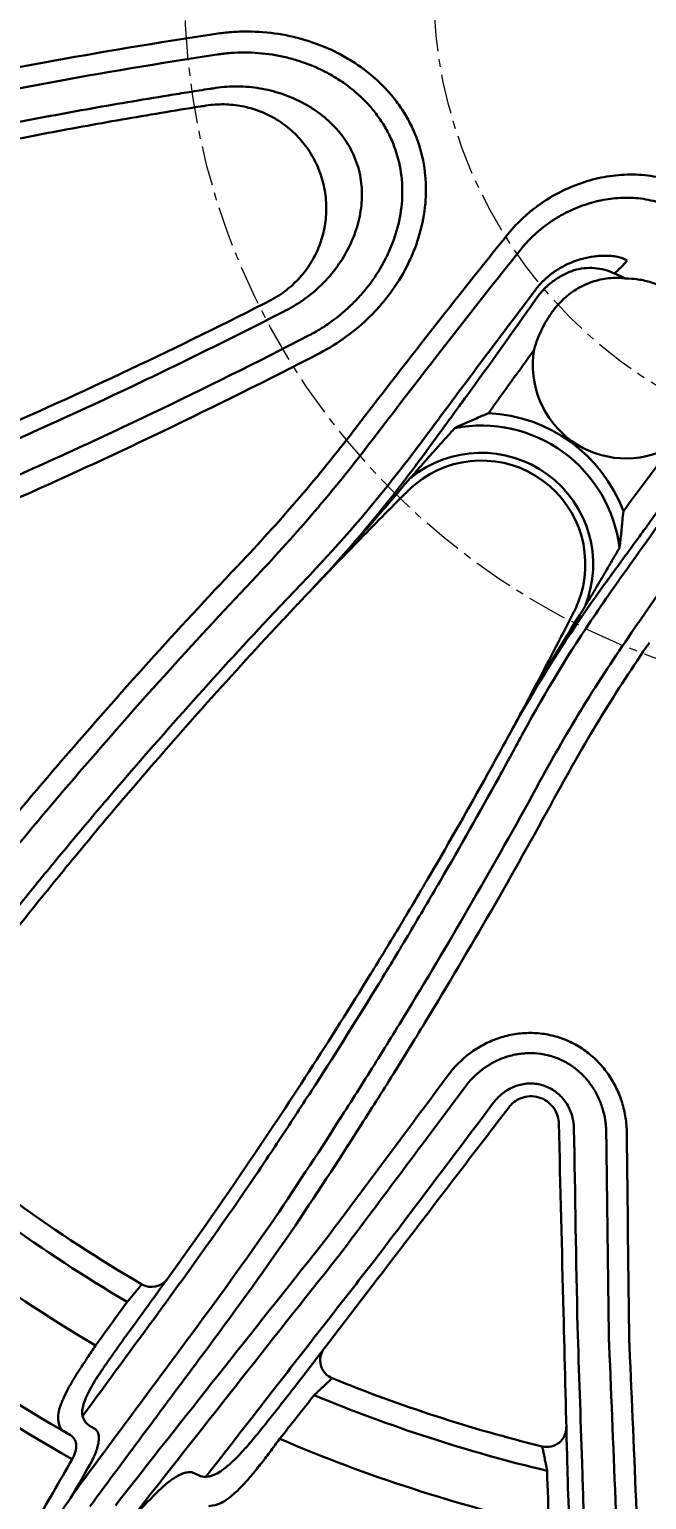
# Model space of a CAD drawing. Header units: inches. Extents: x 975 to 1816, y 133 to 420.
# Drawn here: x 1088.08 to 1107.43, y 228.97 to 275.13 of the extents above; entities that cross this region are included whole.
import ezdxf

# ---------------------------------------------------------------- set-up
doc = ezdxf.new("R2010")
doc.units = ezdxf.units.IN
doc.header["$MEASUREMENT"] = 0
doc.linetypes.add('CENTER', pattern=[2, 1.25, -0.25, 0.25, -0.25])
doc.layers.get('0').update_dxf_attribs({"lineweight": 30})
doc.layers.add('Center', color=1, linetype='CENTER', lineweight=18)
doc.styles.add('TCVN', font='tcvn+7284-2003r.ttf', dxfattribs={"height": 2.5})
doc.dimstyles.new('TCVN', dxfattribs={"dimtxt": 2.5, "dimasz": 3, "dimexe": 0.1, "dimexo": 0.0625, "dimgap": 0.09, "dimtad": 0, "dimtoh": 1, "dimdec": 0, "dimzin": 0, "dimdsep": 46, "dimtxsty": 'TCVN', "dimcen": 0.09, "dimclrd": 2, "dimclre": 2, "dimclrt": 1, "dimadec": 0, "dimazin": 0, "dimtfac": 1, "dimtdec": 0, "dimtofl": 0, "dimtmove": 0, "dimatfit": 3, "dimfxl": 1, "dimtolj": 1, "dimtzin": 0, "dimlwd": 18, "dimlwe": 18, "dimarcsym": 0})

# ---------------------------------------------------------------- blocks, each defined once
blk = doc.blocks.new('*D7')
at = {"layer": 'Center', "color": 2, "linetype": 'Continuous', "lineweight": 18, "transparency": 16777216}
for p, q in [((1171.919, 353.394), (1151.998, 326.267)), ((1174.919, 353.394), (1171.919, 353.394))]:
    blk.add_line(p, q, dxfattribs=at)
at = {"layer": 'Center', "color": 2, "lineweight": 18, "transparency": 16777216}
for p, q in [((1115.396, 276.336), (1115.396, 276.516)), ((1115.306, 276.426), (1115.486, 276.426))]:
    blk.add_line(p, q, dxfattribs=at)
at = {"layer": 'Center', "color": 2, "transparency": 16777216}
blk.add_solid([(1151.595, 326.563), (1152.401, 325.971), (1150.222, 323.849)], dxfattribs=at)
at = {"layer": 'Defpoints', "color": 0, "transparency": 16777216}
for p in [(1150.222, 323.849), (1080.569, 229.002)]:
    blk.add_point(p, dxfattribs=at)
at = {"layer": 'Center', "color": 1, "transparency": 16777216, "insert": (1178.009, 353.394), "char_height": 2.5, "attachment_point": 5, "style": 'TCVN'}
blk.add_mtext('\\A1;∅118', dxfattribs=at)
blk = doc.blocks.new('*D8')
at = {"layer": 'Center', "color": 2, "linetype": 'Continuous', "lineweight": 18, "transparency": 16777216}
for p, q in [((1174.822, 341.958), (1127.243, 289.491)), ((1177.822, 341.958), (1174.822, 341.958))]:
    blk.add_line(p, q, dxfattribs=at)
at = {"layer": 'Center', "color": 2, "lineweight": 18, "transparency": 16777216}
for p, q in [((1115.396, 276.336), (1115.396, 276.516)), ((1115.306, 276.426), (1115.486, 276.426))]:
    blk.add_line(p, q, dxfattribs=at)
at = {"layer": 'Center', "color": 2, "transparency": 16777216}
blk.add_solid([(1126.873, 289.826), (1127.614, 289.155), (1125.228, 287.268)], dxfattribs=at)
at = {"layer": 'Defpoints', "color": 0, "transparency": 16777216}
for p in [(1125.228, 287.268), (1105.563, 265.583)]:
    blk.add_point(p, dxfattribs=at)
at = {"layer": 'Center', "color": 1, "transparency": 16777216, "insert": (1180.537, 341.958), "char_height": 2.5, "attachment_point": 5, "style": 'TCVN'}
blk.add_mtext('\\A1;∅29', dxfattribs=at)

msp = doc.modelspace()

# ---------------------------------------------------------------- linework, layer by layer
for p, q in [((1106.426, 267.463), (1106.435, 267.46)), ((1104.498, 266.295), (1104.498, 266.295)), ((1090.871, 234.808), (1091.142, 235.18))]:
    msp.add_line(p, q)
for radius in [58.838, 58.403, 57.085]:
    msp.add_circle((1115.396, 276.426), radius)
for centre, radius, start, end in [((1105.919, 266.065), 2.022, 63.4207, 71.3219), ((1106.792, 264.584), 2.926, 170.187, 298.6883), ((1102.25, 258.332), 4.757, 20.5179, 87.295), ((1102.25, 258.332), 4.362, 6.7825, 101.0005), ((1102.25, 258.332), 3.507, 338.1176, 129.3116), ((1102.25, 258.332), 3.262, 338.1176, 129.3116), ((1115.396, 276.426), 47.141, 228.3155, 239.6845), ((1115.396, 276.426), 47.848, 228.4567, 239.5433), ((1115.396, 276.426), 49.533, 228.6372, 239.3628), ((1115.396, 276.426), 52.986, 227.3577, 240.6424), ((1115.396, 276.426), 52.362, 227.8125, 240.1876), ((1091.908, 236.257), 0.609, 239.6845, 324.2881), ((1097.805, 233.347), 0.609, 142.5853, 247.7878), ((1115.396, 276.426), 47.141, 247.7878, 256.2122), ((1115.396, 276.426), 47.848, 247.3945, 256.6055), ((1104.306, 231.235), 0.609, 256.2122, 1.4147), ((1115.396, 276.426), 49.533, 246.8532, 257.1468)]:
    msp.add_arc(centre, radius, start, end)
for points, knots in [([(1072.341, 270.316), (1073.22, 270.566), (1074.103, 270.809), (1075.876, 271.282), (1076.765, 271.512), (1079.442, 272.182), (1081.239, 272.601), (1083.499, 273.091), (1083.953, 273.187), (1084.859, 273.376), (1085.312, 273.468), (1086.671, 273.74), (1087.577, 273.914), (1090.297, 274.413), (1092.111, 274.716), (1093.926, 274.989)], [0, 0, 0, 0, 0.125, 0.125, 0.25, 0.25, 0.5, 0.5, 0.5625, 0.5625, 0.625, 0.625, 0.75, 0.75, 1, 1, 1, 1]), ([(1093.926, 274.989), (1094.089, 275.014), (1094.253, 275.033), (1094.582, 275.057), (1094.747, 275.063), (1095.239, 275.061), (1095.564, 275.035), (1096.047, 274.96), (1096.207, 274.928), (1096.525, 274.853), (1096.684, 274.809), (1097.153, 274.659), (1097.454, 274.535), (1097.891, 274.312), (1098.033, 274.231), (1098.313, 274.057), (1098.449, 273.964), (1098.842, 273.667), (1099.085, 273.447), (1099.363, 273.14), (1099.417, 273.077), (1099.522, 272.949), (1099.573, 272.883), (1099.719, 272.684), (1099.81, 272.546), (1099.976, 272.262), (1100.051, 272.115), (1100.187, 271.812), (1100.247, 271.654), (1100.398, 271.182), (1100.462, 270.86), (1100.508, 270.369), (1100.515, 270.204), (1100.511, 269.871), (1100.5, 269.707), (1100.444, 269.219), (1100.376, 268.902), (1100.232, 268.436), (1100.176, 268.282), (1100.083, 268.054), (1100.05, 267.978), (1099.981, 267.829), (1099.946, 267.756), (1099.76, 267.393), (1099.589, 267.118), (1099.301, 266.726), (1099.199, 266.599), (1098.986, 266.352), (1098.874, 266.231), (1098.525, 265.885), (1098.278, 265.675), (1097.753, 265.292), (1097.476, 265.12), (1097.183, 264.968)], [0, 0, 0, 0, 0.03125, 0.03125, 0.0625, 0.0625, 0.125, 0.125, 0.15625, 0.15625, 0.1875, 0.1875, 0.25, 0.25, 0.28125, 0.28125, 0.3125, 0.3125, 0.375, 0.375, 0.390625, 0.390625, 0.40625, 0.40625, 0.4375, 0.4375, 0.46875, 0.46875, 0.5, 0.5, 0.5625, 0.5625, 0.59375, 0.59375, 0.625, 0.625, 0.6875, 0.6875, 0.71875, 0.71875, 0.734375, 0.734375, 0.75, 0.75, 0.8125, 0.8125, 0.84375, 0.84375, 0.875, 0.875, 0.9375, 0.9375, 1, 1, 1, 1]), ([(1093.962, 274.34), (1092.165, 274.067), (1090.37, 273.766), (1087.678, 273.269), (1086.78, 273.097), (1085.435, 272.827), (1084.986, 272.735), (1084.089, 272.547), (1083.641, 272.452), (1081.402, 271.965), (1079.624, 271.549), (1076.974, 270.884), (1076.094, 270.656), (1074.339, 270.186), (1073.464, 269.944), (1072.594, 269.696)], [0, 0, 0, 0, 0.25, 0.25, 0.375, 0.375, 0.4375, 0.4375, 0.5, 0.5, 0.75, 0.75, 0.875, 0.875, 1, 1, 1, 1]), ([(1096.829, 265.515), (1096.845, 265.523), (1096.861, 265.531), (1096.893, 265.548), (1096.941, 265.574), (1097.052, 265.635), (1097.145, 265.69), (1097.328, 265.804), (1097.447, 265.884), (1097.794, 266.136), (1098.012, 266.322), (1098.32, 266.626), (1098.419, 266.733), (1098.607, 266.95), (1098.696, 267.062), (1098.951, 267.407), (1099.102, 267.65), (1099.299, 268.033), (1099.36, 268.164), (1099.471, 268.433), (1099.52, 268.568), (1099.648, 268.979), (1099.709, 269.259), (1099.759, 269.688), (1099.769, 269.833), (1099.773, 270.126), (1099.768, 270.273), (1099.728, 270.706), (1099.672, 270.989), (1099.539, 271.406), (1099.486, 271.545), (1099.366, 271.812), (1099.299, 271.941), (1099.152, 272.192), (1099.072, 272.313), (1098.899, 272.548), (1098.806, 272.661), (1098.512, 272.985), (1098.297, 273.178), (1097.95, 273.439), (1097.829, 273.521), (1097.583, 273.674), (1097.457, 273.745), (1097.072, 273.941), (1096.806, 274.05), (1096.392, 274.182), (1096.252, 274.221), (1095.972, 274.287), (1095.831, 274.314), (1095.405, 274.381), (1095.119, 274.403), (1094.685, 274.405), (1094.54, 274.399), (1094.322, 274.383), (1094.214, 274.373), (1094.088, 274.358), (1094.034, 274.35), (1093.998, 274.345), (1093.979, 274.342), (1093.962, 274.34)], [0, 0, 0, 0, 0.003906, 0.003906, 0.007813, 0.015625, 0.03125, 0.03125, 0.0625, 0.0625, 0.125, 0.125, 0.15625, 0.15625, 0.1875, 0.1875, 0.25, 0.25, 0.28125, 0.28125, 0.3125, 0.3125, 0.375, 0.375, 0.40625, 0.40625, 0.4375, 0.4375, 0.5, 0.5, 0.53125, 0.53125, 0.5625, 0.5625, 0.59375, 0.59375, 0.625, 0.625, 0.6875, 0.6875, 0.71875, 0.71875, 0.75, 0.75, 0.8125, 0.8125, 0.84375, 0.84375, 0.875, 0.875, 0.9375, 0.9375, 0.96875, 0.96875, 0.984375, 0.992187, 0.996094, 0.996094, 1, 1, 1, 1]), ([(1073.279, 268.772), (1073.383, 268.801), (1073.488, 268.831), (1073.696, 268.89), (1074.009, 268.979), (1074.74, 269.183), (1076.205, 269.584), (1077.468, 269.914), (1080.003, 270.554), (1081.706, 270.956), (1085.133, 271.709), (1086.851, 272.059), (1089.433, 272.542), (1090.293, 272.696), (1091.583, 272.916), (1092.227, 273.023), (1092.979, 273.144), (1093.301, 273.195), (1093.516, 273.229), (1093.623, 273.246), (1093.73, 273.262)], [0, 0, 0, 0, 0.015625, 0.015625, 0.03125, 0.0625, 0.125, 0.25, 0.25, 0.5, 0.5, 0.75, 0.75, 0.875, 0.875, 0.9375, 0.96875, 0.984375, 0.984375, 1, 1, 1, 1]), ([(1093.731, 273.263), (1093.748, 273.265), (1093.765, 273.267), (1093.8, 273.272), (1093.817, 273.275), (1093.835, 273.278)], [0, 0, 0, 0, 0.5, 0.5, 1, 1, 1, 1]), ([(1093.835, 273.278), (1094.064, 273.316), (1094.294, 273.335), (1094.753, 273.339), (1094.983, 273.324), (1095.327, 273.273), (1095.442, 273.252), (1095.667, 273.202), (1095.778, 273.172), (1096.108, 273.07), (1096.322, 272.986), (1096.635, 272.832), (1096.737, 272.776), (1096.936, 272.658), (1097.032, 272.594), (1097.312, 272.392), (1097.486, 272.241), (1097.807, 271.902), (1097.948, 271.719), (1098.127, 271.424), (1098.181, 271.322), (1098.278, 271.112), (1098.321, 271.002), (1098.429, 270.672), (1098.474, 270.446), (1098.499, 270.158), (1098.502, 270.1), (1098.505, 269.984), (1098.506, 269.925), (1098.501, 269.751), (1098.492, 269.635), (1098.448, 269.292), (1098.397, 269.068), (1098.289, 268.736), (1098.248, 268.627), (1098.157, 268.414), (1098.108, 268.309), (1097.947, 268.004), (1097.823, 267.809), (1097.615, 267.53), (1097.541, 267.439), (1097.389, 267.266), (1097.31, 267.182), (1097.063, 266.941), (1096.887, 266.793), (1096.604, 266.591), (1096.507, 266.527), (1096.308, 266.407), (1096.206, 266.351), (1096.102, 266.299)], [0, 0, 0, 0, 0.0625, 0.0625, 0.125, 0.125, 0.15625, 0.15625, 0.1875, 0.1875, 0.25, 0.25, 0.28125, 0.28125, 0.3125, 0.3125, 0.375, 0.375, 0.4375, 0.4375, 0.46875, 0.46875, 0.5, 0.5, 0.5625, 0.5625, 0.578125, 0.578125, 0.59375, 0.59375, 0.625, 0.625, 0.6875, 0.6875, 0.71875, 0.71875, 0.75, 0.75, 0.8125, 0.8125, 0.84375, 0.84375, 0.875, 0.875, 0.9375, 0.9375, 0.96875, 0.96875, 1, 1, 1, 1]), ([(1095.609, 266.609), (1095.695, 266.653), (1095.779, 266.701), (1095.942, 266.802), (1096.02, 266.857), (1096.246, 267.028), (1096.384, 267.153), (1096.574, 267.356), (1096.634, 267.426), (1096.748, 267.572), (1096.803, 267.648), (1096.955, 267.88), (1097.043, 268.042), (1097.154, 268.298), (1097.188, 268.385), (1097.248, 268.564), (1097.274, 268.656), (1097.342, 268.934), (1097.371, 269.124), (1097.388, 269.418), (1097.39, 269.517), (1097.383, 269.72), (1097.375, 269.821), (1097.35, 270.022), (1097.332, 270.123), (1097.288, 270.323), (1097.261, 270.423), (1097.196, 270.621), (1097.159, 270.719), (1097.077, 270.908), (1097.032, 270.999), (1096.935, 271.177), (1096.882, 271.262), (1096.769, 271.429), (1096.709, 271.509), (1096.583, 271.663), (1096.517, 271.736), (1096.381, 271.874), (1096.311, 271.939), (1096.094, 272.123), (1095.941, 272.232), (1095.698, 272.374), (1095.616, 272.418), (1095.449, 272.498), (1095.364, 272.534), (1095.106, 272.632), (1094.928, 272.682), (1094.561, 272.753), (1094.375, 272.773), (1093.999, 272.78), (1093.81, 272.767), (1093.618, 272.737)], [0, 0, 0, 0, 0.03125, 0.03125, 0.0625, 0.0625, 0.125, 0.125, 0.15625, 0.15625, 0.1875, 0.1875, 0.25, 0.25, 0.28125, 0.28125, 0.3125, 0.3125, 0.375, 0.375, 0.40625, 0.40625, 0.4375, 0.4375, 0.46875, 0.46875, 0.5, 0.5, 0.53125, 0.53125, 0.5625, 0.5625, 0.59375, 0.59375, 0.625, 0.625, 0.65625, 0.65625, 0.6875, 0.6875, 0.75, 0.75, 0.78125, 0.78125, 0.8125, 0.8125, 0.875, 0.875, 0.9375, 0.9375, 1, 1, 1, 1]), ([(1093.438, 272.709), (1092.616, 272.578), (1091.794, 272.441), (1090.15, 272.154), (1089.329, 272.004), (1086.866, 271.534), (1085.225, 271.194), (1082.767, 270.645), (1081.95, 270.456), (1080.323, 270.066), (1079.513, 269.864), (1077.093, 269.243), (1075.492, 268.806), (1073.903, 268.346)], [0, 0, 0, 0, 0.125, 0.125, 0.25, 0.25, 0.5, 0.5, 0.625, 0.625, 0.75, 0.75, 1, 1, 1, 1]), ([(1103.082, 268.699), (1103.238, 268.893), (1103.407, 269.072), (1103.678, 269.32), (1103.772, 269.399), (1103.964, 269.551), (1104.064, 269.624), (1104.369, 269.831), (1104.58, 269.953), (1105.017, 270.166), (1105.242, 270.258), (1105.709, 270.409), (1105.946, 270.468), (1106.425, 270.549), (1106.667, 270.571), (1107.037, 270.575), (1107.161, 270.571), (1107.406, 270.551), (1107.528, 270.536), (1107.891, 270.472), (1108.13, 270.405), (1108.364, 270.308)], [0, 0, 0, 0, 0.125, 0.125, 0.1875, 0.1875, 0.25, 0.25, 0.375, 0.375, 0.5, 0.5, 0.625, 0.625, 0.75, 0.75, 0.8125, 0.8125, 0.875, 0.875, 1, 1, 1, 1]), ([(1108.022, 269.613), (1107.822, 269.699), (1107.617, 269.756), (1107.305, 269.812), (1107.2, 269.825), (1106.989, 269.842), (1106.882, 269.846), (1106.565, 269.843), (1106.357, 269.823), (1106.049, 269.77), (1105.946, 269.749), (1105.743, 269.698), (1105.642, 269.669), (1105.342, 269.571), (1105.149, 269.493), (1104.775, 269.309), (1104.594, 269.204), (1104.333, 269.026), (1104.248, 268.963), (1104.083, 268.832), (1104.003, 268.764), (1103.849, 268.622), (1103.774, 268.548), (1103.666, 268.432), (1103.613, 268.373), (1103.561, 268.313), (1103.527, 268.272), (1103.51, 268.251), (1103.494, 268.23)], [0, 0, 0, 0, 0.125, 0.125, 0.1875, 0.1875, 0.25, 0.25, 0.375, 0.375, 0.4375, 0.4375, 0.5, 0.5, 0.625, 0.625, 0.75, 0.75, 0.8125, 0.8125, 0.875, 0.875, 0.9375, 0.9375, 0.96875, 0.984375, 0.984375, 1, 1, 1, 1]), ([(1098.244, 262.528), (1099.046, 263.573), (1099.849, 264.611), (1101.46, 266.671), (1102.268, 267.692), (1103.082, 268.699)], [0, 0, 0, 0, 0.5, 0.5, 1, 1, 1, 1]), ([(1103.494, 268.23), (1102.692, 267.228), (1101.895, 266.213), (1100.303, 264.164), (1099.51, 263.132), (1098.716, 262.093)], [0, 0, 0, 0, 0.5, 0.5, 1, 1, 1, 1]), ([(1103.88, 266.856), (1103.951, 266.962), (1104.031, 267.062), (1104.204, 267.249), (1104.297, 267.335), (1104.495, 267.493), (1104.6, 267.565), (1104.82, 267.696), (1104.934, 267.753), (1105.171, 267.853), (1105.292, 267.894), (1105.539, 267.961), (1105.664, 267.986), (1105.857, 268.011), (1105.922, 268.017), (1106.051, 268.024), (1106.116, 268.025), (1106.245, 268.022), (1106.309, 268.018), (1106.438, 268.004), (1106.503, 267.994), (1106.567, 267.98)], [0, 0, 0, 0, 0.125, 0.125, 0.25, 0.25, 0.375, 0.375, 0.5, 0.5, 0.625, 0.625, 0.75, 0.75, 0.8125, 0.8125, 0.875, 0.875, 0.9375, 0.9375, 1, 1, 1, 1]), ([(1106.824, 267.873), (1106.801, 267.839), (1106.773, 267.808), (1106.716, 267.746), (1106.686, 267.716), (1106.595, 267.626), (1106.533, 267.567), (1106.47, 267.507)], [0, 0, 0, 0, 0.25, 0.25, 0.5, 0.5, 1, 1, 1, 1]), ([(1103.959, 266.658), (1104.03, 266.765), (1104.11, 266.864), (1104.242, 267.002), (1104.287, 267.046), (1104.383, 267.13), (1104.432, 267.171), (1104.585, 267.286), (1104.692, 267.354), (1104.916, 267.473), (1105.032, 267.524), (1105.153, 267.566)], [0, 0, 0, 0, 0.25, 0.25, 0.375, 0.375, 0.5, 0.5, 0.75, 0.75, 1, 1, 1, 1]), ([(1105.153, 267.566), (1105.257, 267.597), (1105.363, 267.619), (1105.579, 267.642), (1105.687, 267.644), (1105.904, 267.627), (1106.013, 267.609), (1106.224, 267.551), (1106.327, 267.513), (1106.426, 267.463)], [0, 0, 0, 0, 0.25, 0.25, 0.5, 0.5, 0.75, 0.75, 1, 1, 1, 1]), ([(1105.353, 267.038), (1105.513, 267.125), (1105.679, 267.192), (1105.936, 267.264), (1106.024, 267.283), (1106.199, 267.313), (1106.285, 267.322), (1106.37, 267.328)], [0, 0, 0, 0, 0.5, 0.5, 0.75, 0.75, 1, 1, 1, 1]), ([(1106.37, 267.328), (1106.438, 267.329), (1106.504, 267.329), (1106.635, 267.324), (1106.7, 267.319), (1106.764, 267.313)], [0, 0, 0, 0, 0.5, 0.5, 1, 1, 1, 1]), ([(1106.435, 267.46), (1106.49, 267.436), (1106.546, 267.412), (1106.655, 267.363), (1106.71, 267.338), (1106.764, 267.313)], [0, 0, 0, 0, 0.5, 0.5, 1, 1, 1, 1]), ([(1106.764, 267.313), (1106.895, 267.311), (1107.029, 267.3), (1107.234, 267.269), (1107.303, 267.256), (1107.442, 267.224), (1107.512, 267.205), (1107.721, 267.139), (1107.858, 267.084), (1108.059, 266.984), (1108.126, 266.947), (1108.257, 266.868), (1108.321, 266.826), (1108.505, 266.692), (1108.62, 266.594), (1108.78, 266.433), (1108.831, 266.377), (1108.927, 266.263), (1108.972, 266.205), (1109.056, 266.087), (1109.096, 266.027), (1109.17, 265.905), (1109.205, 265.843), (1109.299, 265.656), (1109.351, 265.532), (1109.394, 265.408)], [0, 0, 0, 0, 0.125, 0.125, 0.1875, 0.1875, 0.25, 0.25, 0.375, 0.375, 0.4375, 0.4375, 0.5, 0.5, 0.625, 0.625, 0.6875, 0.6875, 0.75, 0.75, 0.8125, 0.8125, 0.875, 0.875, 1, 1, 1, 1]), ([(1100.338, 262.13), (1100.931, 262.927), (1101.522, 263.72), (1102.702, 265.299), (1103.291, 266.083), (1103.877, 266.863)], [0, 0, 0, 0, 0.5, 0.5, 1, 1, 1, 1]), ([(1104.498, 266.295), (1104.554, 266.373), (1104.616, 266.447), (1104.745, 266.588), (1104.813, 266.654), (1105.028, 266.84), (1105.184, 266.947), (1105.353, 267.038)], [0, 0, 0, 0, 0.25, 0.25, 0.5, 0.5, 1, 1, 1, 1]), ([(1077.078, 258.574), (1078.634, 259.135), (1080.187, 259.722), (1082.511, 260.643), (1083.285, 260.957), (1084.83, 261.597), (1085.602, 261.924), (1087.915, 262.925), (1089.441, 263.614), (1092.466, 265.037), (1093.964, 265.771), (1095.447, 266.526)], [0, 0, 0, 0, 0.25, 0.25, 0.375, 0.375, 0.5, 0.5, 0.75, 0.75, 1, 1, 1, 1]), ([(1096.009, 266.25), (1095.235, 265.853), (1094.457, 265.461), (1092.895, 264.688), (1092.11, 264.308), (1089.742, 263.183), (1088.149, 262.457), (1085.736, 261.402), (1084.929, 261.057), (1083.315, 260.381), (1082.506, 260.05), (1080.077, 259.078), (1078.453, 258.457), (1076.824, 257.862)], [0, 0, 0, 0, 0.125, 0.125, 0.25, 0.25, 0.5, 0.5, 0.625, 0.625, 0.75, 0.75, 1, 1, 1, 1]), ([(1103.909, 265.083), (1103.968, 265.302), (1104.049, 265.512), (1104.197, 265.816), (1104.251, 265.915), (1104.368, 266.109), (1104.431, 266.203), (1104.498, 266.295)], [0, 0, 0, 0, 0.5, 0.5, 0.75, 0.75, 1, 1, 1, 1]), ([(1076.813, 256.711), (1077.662, 257.022), (1078.512, 257.341), (1080.208, 257.992), (1081.054, 258.325), (1083.589, 259.345), (1085.273, 260.053), (1087.369, 260.975), (1087.789, 261.162), (1088.624, 261.537), (1089.041, 261.727), (1090.289, 262.299), (1091.116, 262.687), (1093.586, 263.868), (1095.216, 264.679), (1096.829, 265.515)], [0, 0, 0, 0, 0.125, 0.125, 0.25, 0.25, 0.5, 0.5, 0.5625, 0.5625, 0.625, 0.625, 0.75, 0.75, 1, 1, 1, 1]), ([(1097.183, 264.968), (1095.554, 264.123), (1093.908, 263.302), (1091.414, 262.107), (1090.579, 261.715), (1089.319, 261.136), (1088.898, 260.944), (1088.054, 260.564), (1087.631, 260.376), (1085.514, 259.443), (1083.814, 258.726), (1081.255, 257.694), (1080.4, 257.358), (1078.688, 256.698), (1077.83, 256.376), (1076.973, 256.061)], [0, 0, 0, 0, 0.25, 0.25, 0.375, 0.375, 0.4375, 0.4375, 0.5, 0.5, 0.75, 0.75, 0.875, 0.875, 1, 1, 1, 1]), ([(1102.2, 262.962), (1102.065, 262.903), (1101.931, 262.846), (1101.733, 262.758), (1101.668, 262.729), (1101.54, 262.671), (1101.477, 262.643), (1101.418, 262.614)], [0, 0, 0, 0, 0.5, 0.5, 0.75, 0.75, 1, 1, 1, 1]), ([(1101.418, 262.614), (1101.33, 262.516), (1101.239, 262.415), (1101.051, 262.205), (1100.953, 262.096), (1100.85, 261.98)], [0, 0, 0, 0, 0.5, 0.5, 1, 1, 1, 1]), ([(1109.874, 262.498), (1109.318, 261.709), (1108.757, 260.916), (1107.627, 259.324), (1107.059, 258.526), (1106.488, 257.725)], [0, 0, 0, 0, 0.5, 0.5, 1, 1, 1, 1]), ([(1106.962, 256.19), (1107.7, 257.253), (1108.431, 258.313), (1109.876, 260.434), (1110.59, 261.493), (1111.291, 262.553)], [0, 0, 0, 0, 0.5, 0.5, 1, 1, 1, 1]), ([(1100.85, 261.98), (1100.729, 261.845), (1100.602, 261.702), (1100.397, 261.472), (1100.327, 261.392), (1100.217, 261.266), (1100.18, 261.223), (1100.105, 261.135), (1100.067, 261.091), (1100.028, 261.046)], [0, 0, 0, 0, 0.5, 0.5, 0.75, 0.75, 0.875, 0.875, 1, 1, 1, 1]), ([(1099.791, 260.782), (1099.327, 260.224), (1098.852, 259.669), (1098.12, 258.842), (1097.873, 258.567), (1097.499, 258.158), (1097.311, 257.955), (1097.122, 257.753), (1096.995, 257.618), (1096.932, 257.551), (1096.869, 257.484)], [0, 0, 0, 0, 0.5, 0.5, 0.75, 0.75, 0.875, 0.9375, 0.9375, 1, 1, 1, 1]), ([(1099.92, 260.616), (1099.394, 260.09), (1098.876, 259.566), (1098.111, 258.781), (1097.858, 258.519), (1097.483, 258.129), (1097.297, 257.935), (1097.113, 257.741), (1096.99, 257.613), (1096.929, 257.548), (1096.869, 257.484)], [0, 0, 0, 0, 0.5, 0.5, 0.75, 0.75, 0.875, 0.9375, 0.9375, 1, 1, 1, 1]), ([(1106.582, 258.847), (1106.59, 258.913), (1106.599, 258.983), (1106.615, 259.124), (1106.623, 259.196), (1106.646, 259.413), (1106.66, 259.56), (1106.674, 259.708)], [0, 0, 0, 0, 0.25, 0.25, 0.5, 0.5, 1, 1, 1, 1]), ([(1106.19, 258.177), (1106.261, 258.298), (1106.328, 258.413), (1106.458, 258.635), (1106.521, 258.743), (1106.582, 258.847)], [0, 0, 0, 0, 0.5, 0.5, 1, 1, 1, 1]), ([(1084.157, 246.173), (1084.985, 247.227), (1085.828, 248.275), (1087.543, 250.358), (1088.417, 251.393), (1091.071, 254.468), (1092.889, 256.477), (1094.756, 258.445)], [0, 0, 0, 0, 0.25, 0.25, 0.5, 0.5, 1, 1, 1, 1]), ([(1105.504, 257.025), (1105.572, 257.134), (1105.636, 257.24), (1105.729, 257.394), (1105.76, 257.445), (1105.819, 257.545), (1105.848, 257.594), (1105.989, 257.833), (1106.092, 258.01), (1106.19, 258.177)], [0, 0, 0, 0, 0.25, 0.25, 0.375, 0.375, 0.5, 0.5, 1, 1, 1, 1]), ([(1095.211, 257.979), (1093.364, 256.029), (1091.566, 254.038), (1088.94, 250.992), (1088.076, 249.966), (1086.379, 247.903), (1085.545, 246.864), (1084.726, 245.82)], [0, 0, 0, 0, 0.5, 0.5, 0.75, 0.75, 1, 1, 1, 1]), ([(1086.004, 245.428), (1086.195, 245.672), (1086.386, 245.917), (1086.771, 246.404), (1087.35, 247.134), (1087.937, 247.861), (1088.727, 248.828), (1089.125, 249.31), (1089.928, 250.27), (1090.332, 250.748), (1092.366, 253.125), (1094.036, 254.992), (1095.752, 256.822)], [0, 0, 0, 0, 0.0625, 0.0625, 0.125, 0.25, 0.25, 0.375, 0.375, 0.5, 0.5, 1, 1, 1, 1]), ([(1105.144, 256.826), (1104.801, 256.152), (1104.458, 255.489), (1103.943, 254.51), (1103.771, 254.187), (1103.514, 253.706), (1103.385, 253.466), (1103.235, 253.189), (1103.171, 253.07), (1103.128, 252.991), (1103.106, 252.951), (1103.085, 252.912)], [0, 0, 0, 0, 0.5, 0.5, 0.75, 0.75, 0.875, 0.9375, 0.96875, 0.96875, 1, 1, 1, 1]), ([(1105.344, 256.75), (1105.148, 256.44), (1104.954, 256.128), (1104.568, 255.497), (1104.377, 255.178), (1103.999, 254.537), (1103.812, 254.214), (1103.536, 253.727), (1103.444, 253.565), (1103.263, 253.239), (1103.174, 253.076), (1103.085, 252.912)], [0, 0, 0, 0, 0.25, 0.25, 0.5, 0.5, 0.75, 0.75, 0.875, 0.875, 1, 1, 1, 1]), ([(1095.948, 256.505), (1094.29, 254.727), (1092.676, 252.915), (1090.713, 250.607), (1090.323, 250.144), (1089.548, 249.213), (1089.164, 248.745), (1088.021, 247.339), (1087.273, 246.397), (1086.538, 245.45)], [0, 0, 0, 0, 0.5, 0.5, 0.625, 0.625, 0.75, 0.75, 1, 1, 1, 1]), ([(1094.854, 239.409), (1096.198, 241.388), (1097.505, 243.406), (1099.089, 245.981), (1099.404, 246.498), (1100.028, 247.539), (1100.337, 248.061), (1101.256, 249.633), (1101.857, 250.687), (1102.445, 251.748)], [0, 0, 0, 0, 0.5, 0.5, 0.625, 0.625, 0.75, 0.75, 1, 1, 1, 1]), ([(1102.807, 251.658), (1102.203, 250.562), (1101.586, 249.473), (1100.641, 247.848), (1100.323, 247.308), (1099.682, 246.233), (1099.358, 245.697), (1098.38, 244.099), (1097.718, 243.044), (1096.709, 241.477), (1096.201, 240.697), (1095.687, 239.922), (1095.344, 239.407), (1095.171, 239.15), (1094.998, 238.894)], [0, 0, 0, 0, 0.25, 0.25, 0.375, 0.375, 0.5, 0.5, 0.75, 0.75, 0.875, 0.9375, 0.9375, 1, 1, 1, 1]), ([(1095.766, 237.8), (1096.504, 238.899), (1097.233, 240.011), (1098.31, 241.696), (1098.666, 242.262), (1099.373, 243.397), (1099.723, 243.967), (1101.458, 246.827), (1102.793, 249.149), (1104.076, 251.503)], [0, 0, 0, 0, 0.25, 0.25, 0.375, 0.375, 0.5, 0.5, 1, 1, 1, 1]), ([(1104.66, 251.214), (1103.366, 248.835), (1102.02, 246.489), (1100.27, 243.599), (1099.916, 243.023), (1099.203, 241.876), (1098.843, 241.305), (1097.757, 239.602), (1097.022, 238.478), (1096.277, 237.368)], [0, 0, 0, 0, 0.5, 0.5, 0.625, 0.625, 0.75, 0.75, 1, 1, 1, 1]), ([(1101.207, 242.295), (1101.404, 242.559), (1101.634, 242.79), (1101.962, 243.036), (1102.03, 243.083), (1102.169, 243.172), (1102.241, 243.213), (1102.459, 243.33), (1102.609, 243.396), (1102.917, 243.504), (1103.075, 243.546), (1103.318, 243.59), (1103.4, 243.601), (1103.564, 243.617), (1103.645, 243.622), (1103.89, 243.626), (1104.053, 243.616), (1104.297, 243.579), (1104.379, 243.563), (1104.538, 243.526), (1104.617, 243.504), (1104.85, 243.428), (1105, 243.364), (1105.218, 243.25), (1105.29, 243.209), (1105.429, 243.121), (1105.496, 243.074), (1105.692, 242.926), (1105.813, 242.818), (1106.039, 242.581), (1106.144, 242.452), (1106.329, 242.183), (1106.411, 242.042), (1106.517, 241.822), (1106.55, 241.748), (1106.61, 241.595), (1106.638, 241.517), (1106.711, 241.282), (1106.747, 241.123), (1106.797, 240.801), (1106.811, 240.638), (1106.813, 240.474)], [0, 0, 0, 0, 0.125, 0.125, 0.15625, 0.15625, 0.1875, 0.1875, 0.25, 0.25, 0.3125, 0.3125, 0.34375, 0.34375, 0.375, 0.375, 0.4375, 0.4375, 0.46875, 0.46875, 0.5, 0.5, 0.5625, 0.5625, 0.59375, 0.59375, 0.625, 0.625, 0.6875, 0.6875, 0.75, 0.75, 0.8125, 0.8125, 0.84375, 0.84375, 0.875, 0.875, 0.9375, 0.9375, 1, 1, 1, 1]), ([(1106.167, 240.501), (1106.167, 240.533), (1106.166, 240.566), (1106.163, 240.63), (1106.161, 240.663), (1106.153, 240.759), (1106.145, 240.823), (1106.115, 241.013), (1106.087, 241.139), (1106.029, 241.324), (1106.008, 241.386), (1105.961, 241.507), (1105.935, 241.566), (1105.851, 241.74), (1105.787, 241.851), (1105.641, 242.064), (1105.559, 242.166), (1105.381, 242.353), (1105.285, 242.439), (1105.131, 242.556), (1105.078, 242.593), (1104.969, 242.663), (1104.912, 242.696), (1104.74, 242.786), (1104.621, 242.836), (1104.437, 242.896), (1104.375, 242.914), (1104.249, 242.943), (1104.184, 242.956), (1103.991, 242.984), (1103.863, 242.992), (1103.669, 242.989), (1103.605, 242.985), (1103.476, 242.972), (1103.411, 242.963), (1103.219, 242.928), (1103.095, 242.894), (1102.912, 242.83), (1102.853, 242.806), (1102.734, 242.754), (1102.676, 242.725), (1102.504, 242.633), (1102.395, 242.563), (1102.189, 242.409), (1102.092, 242.325), (1101.954, 242.186), (1101.91, 242.139), (1101.846, 242.065), (1101.826, 242.04), (1101.785, 241.989), (1101.765, 241.963), (1101.746, 241.937)], [0, 0, 0, 0, 0.015625, 0.015625, 0.03125, 0.03125, 0.0625, 0.0625, 0.125, 0.125, 0.15625, 0.15625, 0.1875, 0.1875, 0.25, 0.25, 0.3125, 0.3125, 0.375, 0.375, 0.40625, 0.40625, 0.4375, 0.4375, 0.5, 0.5, 0.53125, 0.53125, 0.5625, 0.5625, 0.625, 0.625, 0.65625, 0.65625, 0.6875, 0.6875, 0.75, 0.75, 0.78125, 0.78125, 0.8125, 0.8125, 0.875, 0.875, 0.9375, 0.9375, 0.96875, 0.96875, 0.984375, 0.984375, 1, 1, 1, 1]), ([(1102.683, 241.499), (1102.729, 241.553), (1102.778, 241.605), (1102.882, 241.7), (1102.937, 241.744), (1103.052, 241.823), (1103.113, 241.859), (1103.239, 241.922), (1103.305, 241.949), (1103.438, 241.992), (1103.506, 242.008), (1103.645, 242.031), (1103.716, 242.037), (1103.857, 242.037), (1103.926, 242.032), (1104.065, 242.011), (1104.135, 241.994), (1104.269, 241.951), (1104.333, 241.924), (1104.458, 241.86), (1104.519, 241.822), (1104.632, 241.739), (1104.685, 241.693), (1104.784, 241.594), (1104.83, 241.54), (1104.955, 241.368), (1105.019, 241.244), (1105.09, 241.044), (1105.109, 240.976), (1105.13, 240.872), (1105.136, 240.838), (1105.143, 240.785), (1105.145, 240.768), (1105.147, 240.741), (1105.148, 240.728), (1105.149, 240.715), (1105.15, 240.706), (1105.151, 240.702), (1105.151, 240.697)], [0, 0, 0, 0, 0.0625, 0.0625, 0.125, 0.125, 0.1875, 0.1875, 0.25, 0.25, 0.3125, 0.3125, 0.375, 0.375, 0.4375, 0.4375, 0.5, 0.5, 0.5625, 0.5625, 0.625, 0.625, 0.6875, 0.6875, 0.75, 0.75, 0.875, 0.875, 0.9375, 0.9375, 0.96875, 0.96875, 0.984375, 0.984375, 0.992187, 0.996094, 0.996094, 1, 1, 1, 1]), ([(1102.636, 241.439), (1102.651, 241.459), (1102.666, 241.479), (1102.682, 241.499), (1102.682, 241.499), (1102.682, 241.5), (1102.682, 241.5)], [0, 0, 0, 0, 0.0003823398, 0.0003823398, 0.0003823398, 0.0003826008, 0.0003826008, 0.0003826008, 0.0003826008]), ([(1104.679, 240.802), (1104.679, 240.803), (1104.679, 240.803), (1104.679, 240.804), (1104.677, 240.829), (1104.675, 240.858), (1104.671, 240.885), (1104.659, 240.975), (1104.631, 241.068), (1104.588, 241.154), (1104.545, 241.241), (1104.485, 241.324), (1104.413, 241.393), (1104.347, 241.457), (1104.269, 241.511), (1104.185, 241.551), (1104.1, 241.592), (1104.008, 241.619), (1103.915, 241.63), (1103.821, 241.642), (1103.725, 241.638), (1103.633, 241.619), (1103.543, 241.6), (1103.455, 241.566), (1103.377, 241.522), (1103.3, 241.478), (1103.231, 241.422), (1103.174, 241.361), (1103.156, 241.342), (1103.137, 241.319), (1103.124, 241.302)], [0.00009754, 0.00009754, 0.00009754, 0.00009754, 0.0001137, 0.0001137, 0.0001137, 0.00056562, 0.00056562, 0.00056562, 0.00208171, 0.00208171, 0.00208171, 0.00360326, 0.00360326, 0.00360326, 0.00500427, 0.00500427, 0.00500427, 0.00641857, 0.00641857, 0.00641857, 0.00784285, 0.00784285, 0.00784285, 0.00925417, 0.00925417, 0.00925417, 0.0106535, 0.0106535, 0.0106535, 0.01109038, 0.01109038, 0.01109038, 0.01109038]), ([(1105.152, 240.697), (1105.152, 240.697), (1105.152, 240.697), (1105.152, 240.697), (1105.153, 240.671), (1105.153, 240.646), (1105.154, 240.621)], [-0.000000261, -0.000000261, -0.000000261, -0.000000261, 0, 0, 0, 0.0003823398, 0.0003823398, 0.0003823398, 0.0003823398]), ([(1090.774, 228.792), (1091.847, 230.159), (1092.92, 231.521), (1095.066, 234.236), (1096.136, 235.586), (1097.205, 236.927)], [0, 0, 0, 0, 0.5, 0.5, 1, 1, 1, 1]), ([(1097.751, 236.594), (1096.678, 235.242), (1095.603, 233.882), (1093.448, 231.146), (1092.371, 229.774), (1091.293, 228.398)], [0, 0, 0, 0, 0.5, 0.5, 1, 1, 1, 1]), ([(1093.613, 229.691), (1094.054, 230.259), (1094.496, 230.828), (1095.378, 231.963), (1095.819, 232.53), (1096.699, 233.661), (1097.139, 234.227), (1098.018, 235.355), (1098.458, 235.918), (1098.896, 236.48)], [0, 0, 0, 0, 0.25, 0.25, 0.5, 0.5, 0.75, 0.75, 1, 1, 1, 1]), ([(1097.826, 236.688), (1097.826, 236.688), (1097.826, 236.688), (1097.826, 236.688), (1097.801, 236.657), (1097.776, 236.625), (1097.751, 236.594)], [-0.000000261, -0.000000261, -0.000000261, -0.000000261, 0, 0, 0, 0.0006098362, 0.0006098362, 0.0006098362, 0.0006098362]), ([(1091.296, 235.364), (1091.342, 235.419), (1091.383, 235.469), (1091.44, 235.536), (1091.457, 235.558), (1091.49, 235.597), (1091.505, 235.615), (1091.545, 235.663), (1091.566, 235.688), (1091.587, 235.714), (1091.592, 235.72), (1091.599, 235.729), (1091.601, 235.731), (1091.601, 235.731)], [0, 0, 0, 0, 0.25, 0.25, 0.375, 0.375, 0.5, 0.5, 0.75, 0.75, 0.875, 0.875, 1, 1, 1, 1]), ([(1092.188, 234.931), (1092.188, 234.931), (1092.188, 234.931), (1092.188, 234.931), (1092.17, 234.906), (1092.151, 234.88), (1092.133, 234.855)], [-0.000000261, -0.000000261, -0.000000261, -0.000000261, 0, 0, 0, 0.000472622, 0.000472622, 0.000472622, 0.000472622]), ([(1105.265, 234.411), (1105.314, 232.986), (1105.362, 231.556), (1105.432, 229.406), (1105.456, 228.688), (1105.502, 227.251), (1105.525, 226.532), (1105.548, 225.813)], [0, 0, 0, 0, 0.5, 0.5, 0.75, 0.75, 1, 1, 1, 1]), ([(1088.987, 231.428), (1088.966, 231.552), (1088.982, 231.696), (1089.044, 231.905), (1089.059, 231.948), (1089.092, 232.037), (1089.111, 232.083), (1089.172, 232.222), (1089.22, 232.319), (1089.301, 232.472), (1089.33, 232.524), (1089.391, 232.631), (1089.423, 232.686), (1089.522, 232.851), (1089.592, 232.963), (1089.741, 233.195), (1089.82, 233.314), (1089.983, 233.558), (1090.068, 233.682), (1090.154, 233.807)], [0, 0, 0, 0, 0.25, 0.25, 0.3125, 0.3125, 0.375, 0.375, 0.5, 0.5, 0.5625, 0.5625, 0.625, 0.625, 0.75, 0.75, 0.875, 0.875, 1, 1, 1, 1]), ([(1090.705, 233.549), (1090.635, 233.451), (1090.567, 233.353), (1090.433, 233.16), (1090.368, 233.065), (1090.245, 232.879), (1090.187, 232.788), (1090.077, 232.61), (1090.025, 232.522), (1089.933, 232.353), (1089.893, 232.272), (1089.841, 232.155), (1089.825, 232.117), (1089.797, 232.042), (1089.785, 232.005), (1089.733, 231.827), (1089.722, 231.703), (1089.745, 231.596)], [0, 0, 0, 0, 0.125, 0.125, 0.25, 0.25, 0.375, 0.375, 0.5, 0.5, 0.625, 0.625, 0.6875, 0.6875, 0.75, 0.75, 1, 1, 1, 1]), ([(1106.258, 233.83), (1106.256, 233.87), (1106.255, 233.91), (1106.253, 233.95), (1106.253, 233.95), (1106.253, 233.95), (1106.253, 233.95)], [0, 0, 0, 0, 0.0006098362, 0.0006098362, 0.0006098362, 0.0006100972, 0.0006100972, 0.0006100972, 0.0006100972]), ([(1106.665, 223.403), (1106.602, 225.15), (1106.537, 226.894), (1106.402, 230.373), (1106.331, 232.105), (1106.258, 233.83)], [0, 0, 0, 0, 0.5, 0.5, 1, 1, 1, 1]), ([(1106.896, 233.778), (1106.972, 232.065), (1107.045, 230.344), (1107.185, 226.886), (1107.252, 225.153), (1107.317, 223.417)], [0, 0, 0, 0, 0.5, 0.5, 1, 1, 1, 1]), ([(1097.575, 232.783), (1097.575, 232.783), (1097.564, 232.774), (1097.534, 232.746), (1097.522, 232.734), (1097.493, 232.708), (1097.477, 232.693), (1097.44, 232.659), (1097.419, 232.639), (1097.376, 232.599), (1097.352, 232.577), (1097.278, 232.508), (1097.223, 232.457), (1097.165, 232.403)], [0, 0, 0, 0, 0.25, 0.25, 0.375, 0.375, 0.5, 0.5, 0.625, 0.625, 0.75, 0.75, 1, 1, 1, 1]), ([(1089.182, 231.098), (1089.13, 231.128), (1089.088, 231.17), (1089.023, 231.28), (1089, 231.347), (1088.987, 231.428)], [0, 0, 0, 0, 0.5, 0.5, 1, 1, 1, 1]), ([(1089.745, 231.596), (1089.764, 231.525), (1089.79, 231.464), (1089.86, 231.365), (1089.902, 231.325), (1089.953, 231.295)], [0, 0, 0, 0, 0.5, 0.5, 1, 1, 1, 1]), ([(1093.613, 229.691), (1093.674, 229.693), (1093.739, 229.706), (1093.873, 229.752), (1093.942, 229.785), (1094.085, 229.87), (1094.158, 229.921), (1094.272, 230.012), (1094.311, 230.045), (1094.389, 230.113), (1094.429, 230.15), (1094.548, 230.263), (1094.629, 230.346), (1094.753, 230.48), (1094.795, 230.526), (1094.88, 230.621), (1094.923, 230.67), (1095.137, 230.919), (1095.311, 231.132), (1095.49, 231.357)], [0, 0, 0, 0, 0.125, 0.125, 0.25, 0.25, 0.375, 0.375, 0.4375, 0.4375, 0.5, 0.5, 0.625, 0.625, 0.6875, 0.6875, 0.75, 0.75, 1, 1, 1, 1]), ([(1089.419, 230.245), (1089.443, 230.287), (1089.464, 230.329), (1089.498, 230.412), (1089.512, 230.454), (1089.532, 230.534), (1089.538, 230.573), (1089.543, 230.646), (1089.543, 230.681), (1089.535, 230.747), (1089.528, 230.777), (1089.508, 230.833), (1089.496, 230.859), (1089.45, 230.93), (1089.411, 230.966), (1089.364, 230.994)], [0, 0, 0, 0, 0.125, 0.125, 0.25, 0.25, 0.375, 0.375, 0.5, 0.5, 0.625, 0.625, 0.75, 0.75, 1, 1, 1, 1]), ([(1090.132, 231.191), (1090.182, 231.163), (1090.217, 231.116), (1090.247, 231.015), (1090.253, 230.977), (1090.256, 230.894), (1090.254, 230.848), (1090.24, 230.747), (1090.229, 230.693), (1090.199, 230.579), (1090.18, 230.519), (1090.132, 230.393), (1090.104, 230.328), (1090.041, 230.196), (1090.006, 230.129), (1089.967, 230.06)], [0, 0, 0, 0, 0.25, 0.25, 0.375, 0.375, 0.5, 0.5, 0.625, 0.625, 0.75, 0.75, 0.875, 0.875, 1, 1, 1, 1]), ([(1095.925, 230.88), (1095.821, 230.737), (1095.718, 230.597), (1095.517, 230.328), (1095.417, 230.198), (1095.269, 230.01), (1095.22, 229.948), (1095.123, 229.829), (1095.075, 229.772), (1094.934, 229.605), (1094.843, 229.503), (1094.709, 229.362), (1094.665, 229.317), (1094.577, 229.232), (1094.534, 229.192), (1094.408, 229.08), (1094.327, 229.016), (1094.171, 228.912), (1094.095, 228.87), (1093.95, 228.81), (1093.88, 228.793), (1093.707, 228.767)], [0, 0, 0, 0, 0.125, 0.125, 0.25, 0.25, 0.3125, 0.3125, 0.375, 0.375, 0.5, 0.5, 0.5625, 0.5625, 0.625, 0.625, 0.75, 0.75, 0.875, 0.875, 1, 1, 1, 1]), ([(1104.269, 230.095), (1104.253, 230.173), (1104.239, 230.247), (1104.22, 230.346), (1104.214, 230.377), (1104.202, 230.436), (1104.196, 230.463), (1104.187, 230.512), (1104.182, 230.534), (1104.175, 230.573), (1104.171, 230.59), (1104.163, 230.629), (1104.161, 230.643), (1104.161, 230.643)], [0, 0, 0, 0, 0.25, 0.25, 0.375, 0.375, 0.5, 0.5, 0.625, 0.625, 0.75, 0.75, 1, 1, 1, 1]), ([(1092.063, 229.187), (1092.121, 229.246), (1092.18, 229.302), (1092.296, 229.408), (1092.354, 229.456), (1092.467, 229.546), (1092.522, 229.586), (1092.631, 229.659), (1092.685, 229.692), (1092.786, 229.747), (1092.835, 229.77), (1092.904, 229.798), (1092.927, 229.806), (1092.97, 229.819), (1092.992, 229.825), (1093.094, 229.846), (1093.162, 229.842), (1093.215, 229.817)], [0, 0, 0, 0, 0.125, 0.125, 0.25, 0.25, 0.375, 0.375, 0.5, 0.5, 0.625, 0.625, 0.6875, 0.6875, 0.75, 0.75, 1, 1, 1, 1])]:
    msp.add_open_spline(points, degree=3, knots=knots)
for points in [[(1093.618, 272.737), (1093.558, 272.728), (1093.498, 272.718), (1093.438, 272.709)], [(1106.47, 267.507), (1106.456, 267.493), (1106.441, 267.478), (1106.426, 267.463)], [(1103.877, 266.863), (1103.878, 266.86), (1103.879, 266.858), (1103.88, 266.856)], [(1095.447, 266.526), (1095.501, 266.553), (1095.555, 266.581), (1095.609, 266.609)], [(1101.771, 263.594), (1102.508, 264.61), (1103.239, 265.63), (1103.959, 266.658)], [(1103.959, 266.658), (1103.959, 266.658), (1103.959, 266.658), (1103.959, 266.658)], [(1096.102, 266.299), (1096.07, 266.283), (1096.039, 266.267), (1096.009, 266.25)], [(1103.909, 265.083), (1103.435, 264.413), (1102.956, 263.747), (1102.474, 263.084)], [(1101.5, 263.223), (1101.59, 263.345), (1101.68, 263.469), (1101.771, 263.594)], [(1101.5, 263.223), (1101.144, 262.735), (1100.787, 262.247), (1100.43, 261.757)], [(1102.474, 263.084), (1102.383, 263.042), (1102.292, 263.002), (1102.2, 262.962)], [(1094.756, 258.445), (1095.993, 259.75), (1097.157, 261.11), (1098.244, 262.528)], [(1109.655, 262.513), (1108.896, 261.511), (1108.149, 260.501), (1107.407, 259.486)], [(1098.716, 262.093), (1097.625, 260.663), (1096.456, 259.293), (1095.211, 257.979)], [(1099.621, 261.196), (1099.863, 261.502), (1100.102, 261.813), (1100.338, 262.13)], [(1100.43, 261.757), (1100.165, 261.395), (1099.896, 261.038), (1099.623, 260.687)], [(1106.705, 259.999), (1107.199, 260.675), (1107.695, 261.348), (1108.197, 262.017)], [(1096.866, 257.997), (1097.839, 259.022), (1098.757, 260.088), (1099.621, 261.196)], [(1099.791, 260.782), (1099.796, 260.788), (1099.801, 260.793), (1099.805, 260.798)], [(1099.805, 260.798), (1099.879, 260.883), (1099.953, 260.966), (1100.028, 261.046)], [(1100.183, 260.856), (1100.1, 260.788), (1100.021, 260.717), (1099.945, 260.641)], [(1099.623, 260.687), (1098.759, 259.577), (1097.841, 258.509), (1096.869, 257.484)], [(1099.945, 260.641), (1099.937, 260.633), (1099.928, 260.624), (1099.92, 260.616)], [(1106.674, 259.708), (1106.684, 259.805), (1106.694, 259.902), (1106.705, 259.999)], [(1107.407, 259.486), (1107.318, 259.364), (1107.23, 259.244), (1107.143, 259.124)], [(1106.106, 257.697), (1106.452, 258.173), (1106.798, 258.649), (1107.143, 259.124)], [(1095.752, 256.822), (1096.125, 257.217), (1096.497, 257.609), (1096.866, 257.997)], [(1105.355, 256.63), (1105.599, 256.988), (1105.849, 257.343), (1106.106, 257.697)], [(1106.488, 257.725), (1106.265, 257.411), (1106.048, 257.097), (1105.837, 256.782)], [(1096.869, 257.484), (1096.563, 257.162), (1096.256, 256.835), (1095.948, 256.505)], [(1105.158, 256.853), (1105.202, 256.939), (1105.242, 257.027), (1105.277, 257.116)], [(1103.085, 252.912), (1103.781, 254.192), (1104.538, 255.432), (1105.355, 256.63)], [(1105.837, 256.782), (1105.022, 255.584), (1104.267, 254.345), (1103.572, 253.064)], [(1105.144, 256.826), (1105.149, 256.835), (1105.153, 256.844), (1105.158, 256.853)], [(1105.354, 256.766), (1105.351, 256.76), (1105.348, 256.755), (1105.344, 256.75)], [(1105.504, 257.025), (1105.456, 256.939), (1105.406, 256.852), (1105.354, 256.766)], [(1104.076, 251.503), (1104.957, 253.123), (1105.918, 254.686), (1106.962, 256.19)], [(1107.521, 255.875), (1106.487, 254.377), (1105.534, 252.823), (1104.66, 251.214)], [(1103.572, 253.064), (1103.319, 252.599), (1103.064, 252.13), (1102.807, 251.658)], [(1102.445, 251.748), (1102.662, 252.138), (1102.875, 252.526), (1103.085, 252.912)], [(1097.27, 237.009), (1098.578, 238.758), (1099.892, 240.522), (1101.207, 242.295)], [(1101.746, 241.937), (1100.436, 240.177), (1099.127, 238.425), (1097.826, 236.688)], [(1098.896, 236.48), (1100.137, 238.122), (1101.385, 239.776), (1102.636, 241.439)], [(1103.118, 241.295), (1101.909, 239.714), (1100.703, 238.138), (1099.506, 236.572)], [(1103.122, 241.301), (1103.121, 241.299), (1103.12, 241.297), (1103.118, 241.295)], [(1104.679, 240.788), (1104.679, 240.792), (1104.679, 240.797), (1104.679, 240.802)], [(1104.826, 234.844), (1104.777, 236.814), (1104.728, 238.798), (1104.679, 240.788)], [(1105.151, 240.697), (1105.151, 240.697), (1105.152, 240.697), (1105.152, 240.697)], [(1105.154, 240.621), (1105.189, 238.54), (1105.226, 236.468), (1105.265, 234.411)], [(1106.253, 233.95), (1106.221, 236.121), (1106.192, 238.307), (1106.167, 240.501)], [(1106.813, 240.474), (1106.835, 238.266), (1106.861, 236.067), (1106.891, 233.882)], [(1091.985, 235.323), (1092.967, 236.676), (1093.924, 238.039), (1094.854, 239.409)], [(1094.998, 238.894), (1094.086, 237.565), (1093.149, 236.243), (1092.188, 234.931)], [(1092.997, 233.945), (1093.932, 235.204), (1094.844, 236.473), (1095.731, 237.749)], [(1095.731, 237.749), (1095.743, 237.766), (1095.754, 237.783), (1095.766, 237.8)], [(1096.237, 237.309), (1095.349, 236.037), (1094.437, 234.771), (1093.503, 233.516)], [(1096.277, 237.368), (1096.264, 237.348), (1096.251, 237.328), (1096.237, 237.309)], [(1097.205, 236.927), (1097.226, 236.954), (1097.248, 236.982), (1097.269, 237.009)], [(1099.506, 236.572), (1098.601, 235.389), (1097.691, 234.2), (1096.779, 233.008)], [(1091.142, 235.18), (1091.196, 235.244), (1091.247, 235.305), (1091.296, 235.364)], [(1091.422, 234.548), (1091.591, 234.781), (1091.76, 235.014), (1091.93, 235.246)], [(1091.93, 235.246), (1091.948, 235.272), (1091.967, 235.298), (1091.985, 235.323)], [(1092.133, 234.855), (1091.338, 233.771), (1090.542, 232.684), (1089.745, 231.596)], [(1090.154, 233.807), (1090.391, 234.142), (1090.63, 234.476), (1090.871, 234.808)], [(1091.422, 234.548), (1091.181, 234.216), (1090.942, 233.883), (1090.705, 233.549)], [(1104.937, 230.357), (1104.9, 231.858), (1104.863, 233.355), (1104.826, 234.844)], [(1089.449, 229.153), (1090.632, 230.755), (1091.816, 232.354), (1092.997, 233.945)], [(1106.892, 233.882), (1106.893, 233.848), (1106.894, 233.813), (1106.896, 233.778)], [(1093.503, 233.516), (1092.327, 231.936), (1091.149, 230.349), (1089.972, 228.759)], [(1095.49, 231.357), (1095.851, 231.812), (1096.209, 232.27), (1096.565, 232.73)], [(1096.565, 232.73), (1096.638, 232.825), (1096.71, 232.918), (1096.779, 233.008)], [(1097.004, 232.254), (1096.648, 231.793), (1096.288, 231.336), (1095.925, 230.88)], [(1097.165, 232.403), (1097.113, 232.355), (1097.059, 232.305), (1097.004, 232.254)], [(1089.953, 231.295), (1090.012, 231.261), (1090.072, 231.226), (1090.132, 231.191)], [(1104.937, 230.357), (1104.94, 230.244), (1104.943, 230.127), (1104.947, 230.006)], [(1088.213, 228.154), (1088.62, 228.848), (1089.022, 229.545), (1089.419, 230.245)], [(1089.967, 230.06), (1089.795, 229.758), (1089.622, 229.455), (1089.449, 229.153)], [(1104.311, 229.879), (1104.297, 229.953), (1104.282, 230.025), (1104.269, 230.095)], [(1104.377, 228.134), (1104.351, 228.716), (1104.329, 229.297), (1104.311, 229.879)], [(1104.947, 230.006), (1104.963, 229.425), (1104.985, 228.845), (1105.01, 228.264)], [(1093.215, 229.817), (1093.277, 229.789), (1093.338, 229.76), (1093.4, 229.732)], [(1093.4, 229.732), (1093.46, 229.703), (1093.532, 229.69), (1093.613, 229.691)], [(1088.738, 228.134), (1088.986, 228.465), (1089.222, 228.806), (1089.449, 229.153)], [(1091.293, 228.398), (1091.549, 228.661), (1091.806, 228.924), (1092.063, 229.187)]]:
    msp.add_open_spline(points, degree=3)
at = {"layer": 'Center'}
for centre, radius in [((1115.306, 276.426), 22.365), ((1115.396, 276.426), 14.637)]:
    msp.add_circle(centre, radius, dxfattribs=at)

# ---------------------------------------------------------------- dimensions: what is measured, and where the dimension line sits
for p1, p2, picture, middle in [((1080.569, 229.002), (1150.222, 323.849), '*D7', (1178.009, 353.394)), ((1105.563, 265.583), (1125.228, 287.268), '*D8', (1180.537, 341.958))]:
    dim = msp.add_diameter_dim_2p(p1=p1, p2=p2, dimstyle='TCVN', dxfattribs=at)
    dim.commit()
    dim.dimension.update_dxf_attribs({"geometry": picture, "text_midpoint": middle, "dimtype": 163})

doc.saveas('drawing.dxf')
